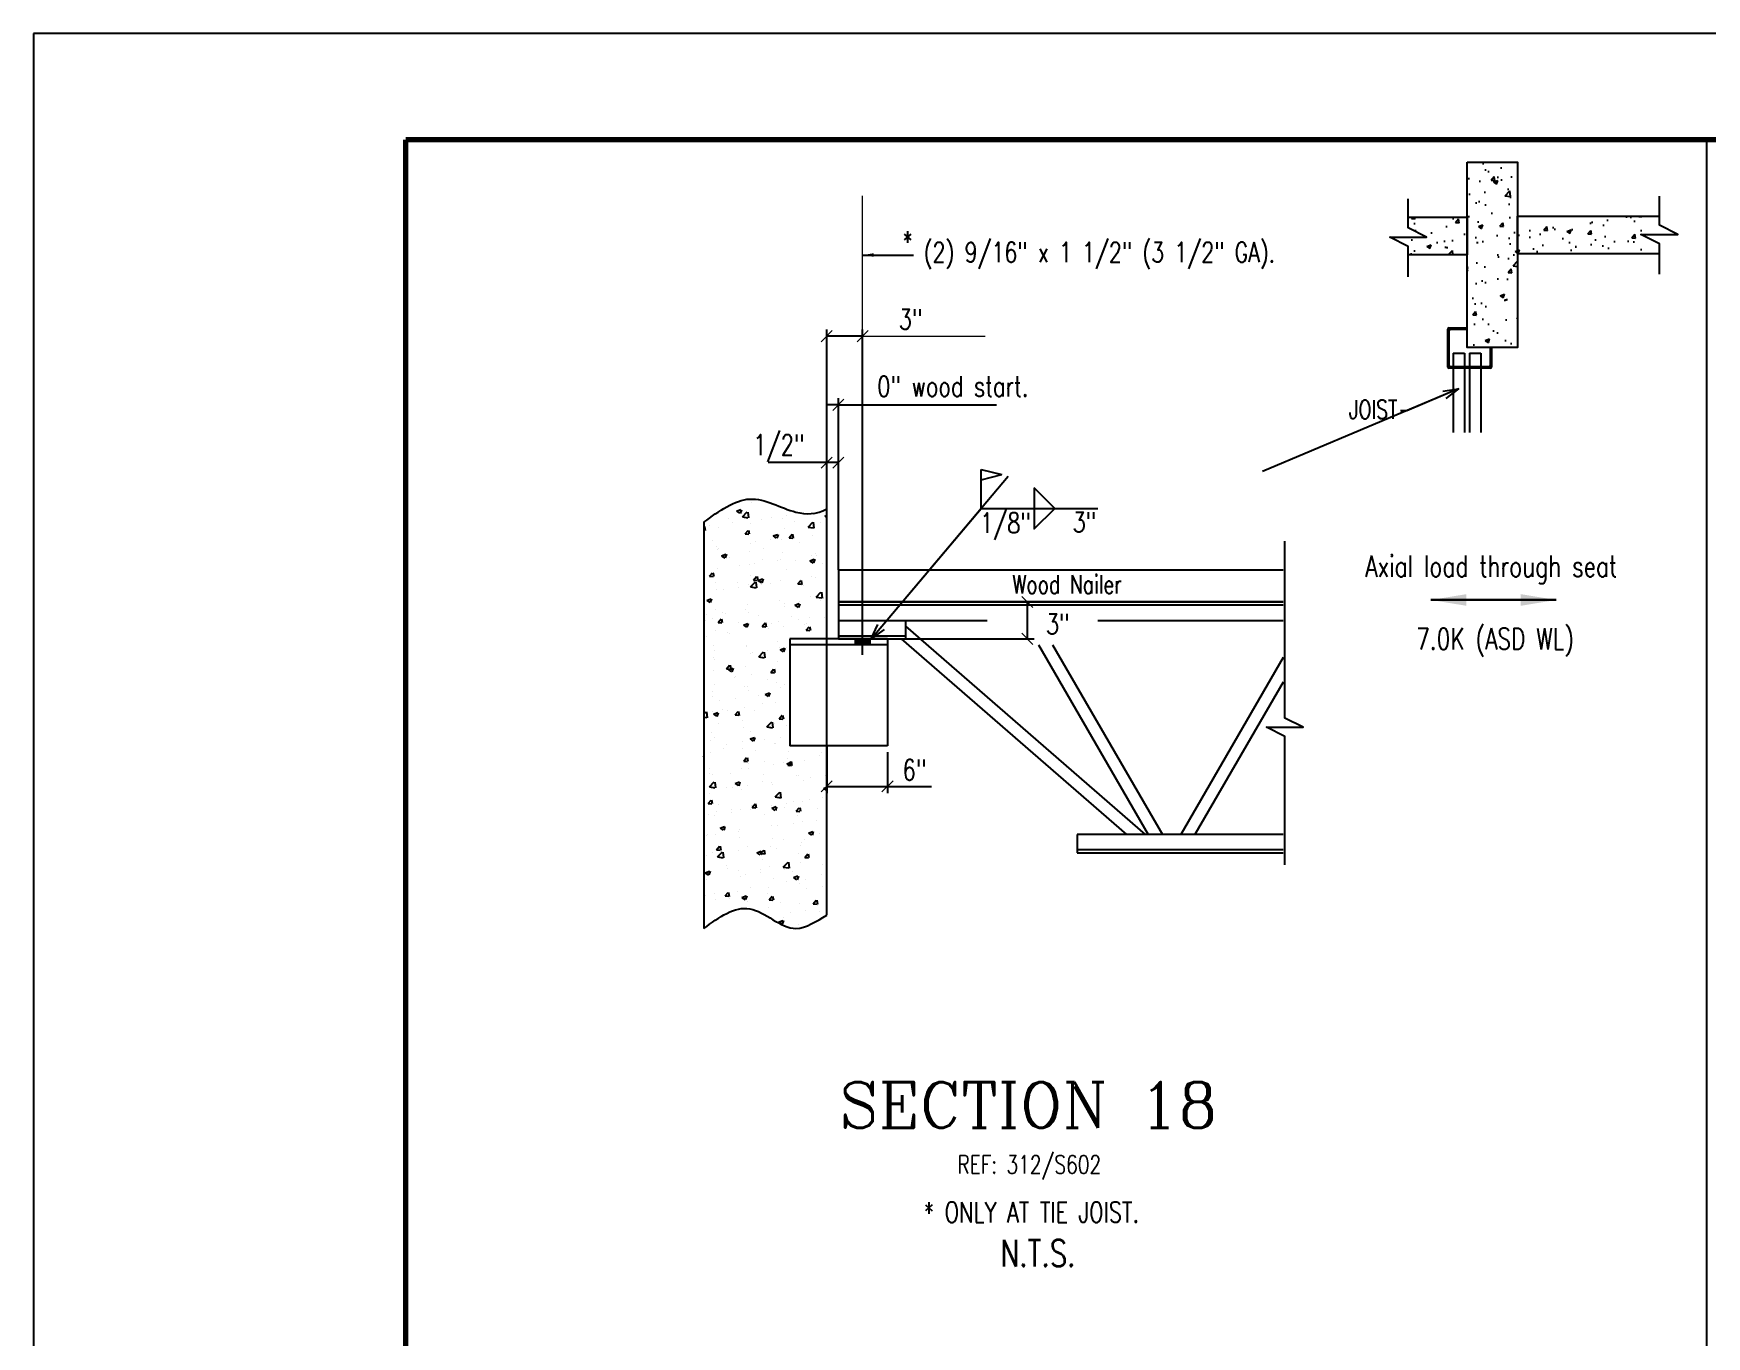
# Paper-space layout 'J1.1' of a CAD drawing. Extents: x -1.7 to 34.3, y -23.5 to 0.5.
# Drawn here: x -1.75 to 6.11, y -5.62 to 0.5 of the extents above; entities that cross this region are included whole.
import ezdxf
from ezdxf.enums import TextEntityAlignment as Align

# ---------------------------------------------------------------- set-up
doc = ezdxf.new("R2010")
doc.units = 0
doc.header["$LTSCALE"] = 0.5
doc.header["$MEASUREMENT"] = 0
doc.layers.get('0').update_dxf_attribs({"linetype": 'CONTINUOUS'})
doc.layers.get('DEFPOINTS').update_dxf_attribs({"linetype": 'CONTINUOUS'})
for name, color, linetype in [('A-DETALLESECCION', 7, 'CONTINUOUS'), ('DIMS', 7, 'CONTINUOUS'), ('SECT-STANDARD', 4, 'CONTINUOUS')]:
    doc.layers.add(name, color=color, linetype=linetype)
for name, color, linetype, lineweight in [('RTU', 4, 'CONTINUOUS', 20), ('SECT-TEXT-NORMAL', 2, 'CONTINUOUS', 30), ('TITLE-BORDER', 4, 'CONTINUOUS', 70), ('TITLE-ERECTION-NOTES-JOISTS', 40, 'CONTINUOUS', 18), ('TITLE-INFO-ATTRIB', 1, 'CONTINUOUS', 40), ('Verify', 141, 'CONTINUOUS', 35)]:
    doc.layers.add(name, color=color, linetype=linetype, lineweight=lineweight)
doc.layers.add('TITLE-ACTUAL-PAPER-SIZE', color=250, linetype='CONTINUOUS', plot=False)
doc.styles.add('NORMAL', font='simplex.shx', dxfattribs={"width": 0.75})
doc.styles.add('NOTES', font='romans.shx', dxfattribs={"width": 0.95})
doc.styles.add('ROMANC', font='ROMANC.shx')
doc.styles.add('SECTION-ATTRIB-NORM', font='simplex.shx', dxfattribs={"width": 0.75})
doc.styles.add('TITLE-ATTRIB', font='SIMPLEX', dxfattribs={"width": 0.75})
doc.dimstyles.new('SECTIONS', dxfattribs={"dimtxt": 0.125, "dimasz": 0.09375, "dimexe": 0.0625, "dimexo": 0.125, "dimgap": 0.0625, "dimtad": 0, "dimdec": 4, "dimlfac": 96, "dimrnd": 0.0625, "dimzin": 3, "dimdsep": 46, "dimlunit": 4, "dimtxsty": 'SECTION-ATTRIB-NORM', "dimcen": 0.09375, "dimclrt": 2, "dimadec": 0, "dimazin": 0, "dimtfac": 0.625, "dimtdec": 4, "dimtmove": 0, "dimatfit": 2, "dimfxl": 1, "dimtolj": 1, "dimtzin": 3, "dimarcsym": 0})
pattern_1 = [(50, (-467.75855, 137.96163), (0.20706376, -0.01811573), [0.02165153, -0.23816686]), (355, (-467.75855, 137.96163), (-0.04005572, 0.21714816), [0.01732123, -0.190533485]), (100.451444, (-467.7413, 137.96012), (0.16700804, 0.19903243), [0.01840097, -0.20241068]), (46.1842, (-467.75855, 138.01936), (0.3080988, -0.04778328), [0.0324773, -0.35725028]), (96.635635, (-467.73287, 138.01538), (0.26982485, 0.28121547), [0.02760147, -0.3036162]), (351.184164, (-467.75855, 138.01936), (0.26982484, 0.28121547), [0.02598184, -0.28580023]), (21, (-467.72968, 138.00493), (0.172319365, -0.11623088), [0.02165153, -0.23816686]), (326, (-467.72968, 138.00493), (0.070242, 0.20934146), [0.01732123, -0.190533485]), (71.451445, (-467.71532, 137.99524), (0.24256136, 0.09311058), [0.01840097, -0.20241068]), (37.5, (-467.75855, 137.96163), (0.003510393, 0.096102161), [0, -0.188223988, 0, -0.193420356, 0, -0.191255203]), (7.5, (-467.75855, 137.96163), (0.075944781, 0.113861573), [0, -0.110278472, 0, -0.183893682, 0, -0.072893492]), (327.5, (-467.822926, 137.96163), (0.15410765, -0.0065113), [0, -0.072171775, 0, -0.225175937, 0, -0.298791147]), (317.5, (-467.8518, 137.96163), (0.168358323, 0.028899017), [0, -0.093823307, 0, -0.149539917, 0, -0.212185017])]

# ---------------------------------------------------------------- blocks, each defined once
blk = doc.blocks.new('nmbs-d-title')
at = {"layer": 'TITLE-ACTUAL-PAPER-SIZE'}
for p, q in [((34.25, 0.5), (-1.75, 0.5)), ((-1.75, 0.5), (-1.75, -23.5))]:
    blk.add_line(p, q, dxfattribs=at)
at = {"layer": 'TITLE-BORDER'}
for p in [(0, -23), (33.75, 0)]:
    blk.add_line(p, (0, 0), dxfattribs=at)
at = {"layer": 'TITLE-ERECTION-NOTES-JOISTS', "style": 'NOTES', "width": 0.95}
blk.add_attdef('PAINT', text='', height=0.0781, dxfattribs=at).set_placement((26.3458, -18.5115), align=Align.BOTTOM_CENTER)
at = {"layer": 'TITLE-INFO-ATTRIB', "style": 'TITLE-ATTRIB', "width": 0.875, "flags": 8}
for tag, height, p in [('CHKR', 0.1875, (33.5312, -14.7811)), ('DTLR', 0.1875, (33.5312, -16.2811)), ('PONO', 0.1875, (33.5312, -19.7005)), ('JOBLOCATION', 0.1875, (32.3646, -20.7005)), ('CUSTOMER', 0.1875, (32.9479, -20.7005)), ('JOB', 0.25, (31.75, -20.7005))]:
    blk.add_attdef(tag, text='', height=height, rotation=90, dxfattribs=at).set_placement(p, align=Align.MIDDLE_LEFT)
for tag, height, p in [('FILENO', 0.1875, (32.8125, -22.1277)), ('DRAWING', 0.3125, (32.5, -22.9402))]:
    blk.add_attdef(tag, text='', height=height, dxfattribs=at).set_placement(p, align=Align.BOTTOM_CENTER)
blk = doc.blocks.new('_OBLIQUE')
at = {"color": 0, "linetype": 'ByBlock'}
blk.add_line((-0.5, -0.5), (0.5, 0.5), dxfattribs=at)
blk = doc.blocks.new('*D2342')
at = {"layer": 'DEFPOINTS', "color": 0, "transparency": 16777216}
for p in [(2.1263, -2.1704), (2.9201, -2.1704), (2.3109, -2.3436)]:
    blk.add_point(p, dxfattribs=at)
at = {"layer": 'RTU', "color": 0, "lineweight": -2, "transparency": 16777216}
for p, q in [((2.1276, -2.1704), (2.9514, -2.1704)), ((2.9201, -2.3436), (2.9201, -2.1704)), ((2.3122, -2.3436), (2.9514, -2.3436))]:
    blk.add_line(p, q, dxfattribs=at)
at = {"layer": 'RTU', "color": 0, "lineweight": -2, "transparency": 16777216, "xscale": 0.05208333227117334, "yscale": 0.05208333227117334, "zscale": 0.05208333227117334}
for p, rotation in [((2.9201, -2.1704), 90), ((2.9201, -2.3436), 270)]:
    blk.add_blockref('_OBLIQUE', p, dxfattribs=dict(at, rotation=rotation))
blk = doc.blocks.new('*D2343')
at = {"layer": 'DEFPOINTS', "color": 0, "transparency": 16777216}
for p in [(1.9769, -1.5157), (1.9769, -1.7332), (2.032, -2.0213)]:
    blk.add_point(p, dxfattribs=at)
at = {"layer": 'RTU', "color": 0, "lineweight": -2, "transparency": 16777216}
for p, q in [((1.9769, -1.7319), (1.9769, -1.4844)), ((2.032, -2.0199), (2.032, -1.4844)), ((1.9769, -1.5157), (1.7026, -1.5157)), ((2.032, -1.5157), (1.9769, -1.5157))]:
    blk.add_line(p, q, dxfattribs=at)
at = {"layer": 'RTU', "color": 0, "lineweight": -2, "transparency": 16777216, "xscale": 0.05208333227117334, "yscale": 0.05208333227117334, "zscale": 0.05208333227117334, "rotation": 180}
blk.add_blockref('_OBLIQUE', (1.9769, -1.5157), dxfattribs=at)
at = {"layer": 'RTU', "color": 0, "lineweight": -2, "transparency": 16777216, "xscale": 0.05208333227117334, "yscale": 0.05208333227117334, "zscale": 0.05208333227117334}
blk.add_blockref('_OBLIQUE', (2.032, -1.5157), dxfattribs=at)
blk = doc.blocks.new('*D2340')
at = {"layer": 'DEFPOINTS', "color": 0, "transparency": 16777216}
for p in [(1.9769, -2.846), (2.2626, -2.8752), (1.9769, -3.0369)]:
    blk.add_point(p, dxfattribs=at)
at = {"layer": 'RTU', "color": 0, "lineweight": -2, "transparency": 16777216}
for p, q in [((1.9769, -2.8473), (1.9769, -3.0682)), ((2.2626, -2.8765), (2.2626, -3.0682)), ((1.9769, -3.0369), (2.2626, -3.0369)), ((2.2626, -3.0369), (2.4701, -3.0369))]:
    blk.add_line(p, q, dxfattribs=at)
at = {"layer": 'RTU', "color": 0, "lineweight": -2, "transparency": 16777216, "xscale": 0.05208333227117334, "yscale": 0.05208333227117334, "zscale": 0.05208333227117334, "rotation": 180}
blk.add_blockref('_OBLIQUE', (1.9769, -3.0369), dxfattribs=at)
at = {"layer": 'RTU', "color": 0, "lineweight": -2, "transparency": 16777216, "xscale": 0.05208333227117334, "yscale": 0.05208333227117334, "zscale": 0.05208333227117334}
blk.add_blockref('_OBLIQUE', (2.2626, -3.0369), dxfattribs=at)
blk = doc.blocks.new('*D2341')
at = {"layer": 'DEFPOINTS', "color": 0, "transparency": 16777216}
for p in [(2.032, -1.2443), (2.032, -1.4844), (2.032, -2.0213)]:
    blk.add_point(p, dxfattribs=at)
at = {"layer": 'RTU', "color": 0, "lineweight": -2, "transparency": 16777216}
for p, q in [((2.032, -1.2443), (1.98, -1.2443)), ((2.032, -1.4831), (2.032, -1.213)), ((2.032, -2.0199), (2.032, -1.213)), ((2.032, -1.2443), (2.7753, -1.2443))]:
    blk.add_line(p, q, dxfattribs=at)
at = {"layer": 'RTU', "color": 0, "lineweight": -2, "transparency": 16777216, "xscale": 0.05208333227117334, "yscale": 0.05208333227117334, "zscale": 0.05208333227117334}
blk.add_blockref('_OBLIQUE', (2.032, -1.2443), dxfattribs=at)
at = {"layer": 'RTU', "color": 0, "lineweight": -2, "transparency": 16777216, "xscale": 0.05208333227117334, "yscale": 0.05208333227117334, "zscale": 0.05208333227117334, "rotation": 180}
blk.add_blockref('_OBLIQUE', (2.032, -1.2443), dxfattribs=at)
blk = doc.blocks.new('*D2327')
at = {"layer": 'DEFPOINTS', "color": 0, "transparency": 16777216}
for p in [(1.9769, -0.9217), (1.9769, -1.7332), (2.1459, -2.4196)]:
    blk.add_point(p, dxfattribs=at)
at = {"layer": 'RTU', "color": 0, "lineweight": -2, "transparency": 16777216}
for p, q in [((1.9769, -1.7319), (1.9769, -0.8905)), ((2.1459, -0.9217), (1.9769, -0.9217)), ((2.1459, -2.4183), (2.1459, -0.8905))]:
    blk.add_line(p, q, dxfattribs=at)
at = {"layer": 'RTU', "color": 0, "lineweight": -2, "transparency": 16777216, "xscale": 0.05208333227117334, "yscale": 0.05208333227117334, "zscale": 0.05208333227117334, "rotation": 180}
blk.add_blockref('_OBLIQUE', (1.9769, -0.9217), dxfattribs=at)
at = {"layer": 'RTU', "color": 0, "lineweight": -2, "transparency": 16777216, "xscale": 0.05208333227117334, "yscale": 0.05208333227117334, "zscale": 0.05208333227117334}
blk.add_blockref('_OBLIQUE', (2.1459, -0.9217), dxfattribs=at)

psp = doc.layouts.new('J1.1')

# ---------------------------------------------------------------- hatches: boundary and pattern name
at = {"layer": 'A-DETALLESECCION'}
h = psp.add_hatch(color=256, dxfattribs=at)
h.dxf.hatch_style = 1
h.paths.add_polyline_path([(2.17910298, -2.37086595), (2.17910298, -2.34358807), (2.11261698, -2.34358807), (2.11261698, -2.37086595)])
at = {"layer": 'SECT-STANDARD'}
h = psp.add_hatch(dxfattribs=at)
h.set_pattern_fill('AR-CONC', color=254, scale=0.028869, style=0)
h.set_pattern_definition(pattern_1)
h.paths.add_polyline_path([(5.22310524, -0.10435928), (4.9862974, -0.10435928), (4.9862974, -0.97561144), (5.22310524, -0.97561144)])
h.paths.add_polyline_path([(5.80226255, -0.44423865), (5.88921026, -0.44423865), (5.88921026, -0.35746995), (5.22310524, -0.35746995), (5.22310524, -0.53553958), (5.88921026, -0.53553958), (5.88921026, -0.48771251)])
h = psp.add_hatch(dxfattribs=at)
h.set_pattern_fill('AR-CONC', color=254, scale=0.028869, style=0)
h.set_pattern_definition(pattern_1)
h.paths.add_polyline_path([(4.9862974, -0.54021419), (4.9862974, -0.36214457), (4.7090521, -0.36214457), (4.7090521, -0.41331808), (4.79565823, -0.45662115), (4.62244597, -0.45662115), (4.7090521, -0.49992421), (4.7090521, -0.54021419)])

# ---------------------------------------------------------------- linework, layer by layer
for p, q in [((4.70942949, -0.36214457), (4.9862974, -0.36214457)), ((4.9862974, -0.36214457), (4.9862974, -0.54021419)), ((5.22310524, -0.35746995), (5.88921026, -0.35746995)), ((5.22310524, -0.53553958), (5.22310524, -0.35746995)), ((4.9862974, -0.54021419), (4.70942949, -0.54021419)), ((5.88921026, -0.53553958), (5.22310524, -0.53553958)), ((4.89584191, -1.0676146), (4.89584191, -0.88841869)), ((4.90105024, -0.88321036), (4.9862974, -0.88321036)), ((4.90209191, -1.0613646), (4.90209191, -0.89466869)), ((4.90730024, -0.88946036), (4.9862974, -0.88946036)), ((4.89584191, -0.97561144), (4.89584191, -1.0676146)), ((4.92098346, -1.00149816), (4.92098346, -1.37407514)), ((4.92098346, -1.00149816), (4.97424301, -1.00149816)), ((4.97424301, -1.00149816), (4.97424301, -1.37407514)), ((5.22310524, -0.97561144), (4.9862974, -0.97561144)), ((4.99731318, -1.00149816), (4.99731318, -1.37407514)), ((4.99731318, -1.00149816), (5.05057274, -1.00149816)), ((5.05057274, -1.00149816), (5.05057274, -1.37407514)), ((5.09403558, -0.97561144), (5.09403558, -1.0613646)), ((5.10028558, -0.97561144), (5.10028558, -1.0676146)), ((5.09507725, -1.07282294), (4.90105024, -1.07282294)), ((5.08882725, -1.06657294), (4.90730024, -1.06657294)), ((2.03204657, -2.02125077), (2.03204657, -2.17037646)), ((4.12209358, -2.02125077), (2.03204657, -2.02125077)), ((2.03204657, -2.17037646), (4.12209358, -2.17037648)), ((2.26262245, -2.34358807), (1.80327215, -2.34358807)), ((1.80327215, -2.34358807), (1.80327215, -2.84602424)), ((2.26262245, -2.34358807), (2.26262245, -2.84602424)), ((2.26262245, -2.37194532), (1.80327215, -2.37194532)), ((2.26262245, -2.84602424), (1.80327215, -2.84602424))]:
    psp.add_line(p, q)
psp.add_lwpolyline([(4.9862974, -0.10435928), (5.22310524, -0.10435928), (5.22310524, -0.97561144), (4.9862974, -0.97561144)], close=True)
for centre, start, end in [((4.90105024, -0.88841869), 90, 180), ((4.90730024, -0.89466869), 90, 180), ((4.90105024, -1.0676146), 180, 270), ((4.90730024, -1.0613646), 180, 270), ((5.08882725, -1.0613646), 270, 0), ((5.09507725, -1.0676146), 270, 0)]:
    psp.add_arc(centre, 0.00520833, start, end)
at = {"layer": 'A-DETALLESECCION'}
for p, q in [((2.70226992, -1.73084579), (2.70226992, -1.54831691)), ((2.70226992, -1.54831691), (2.80011639, -1.57218042)), ((2.70226992, -1.59604393), (2.80011639, -1.57218042)), ((2.70226992, -1.59604393), (2.80011639, -1.57218042)), ((4.12209358, -2.17037646), (2.33314338, -2.17037646))]:
    psp.add_line(p, q, dxfattribs=at)
for points in [[(4.7090521, -0.64306128), (4.7090521, -0.49992421), (4.62244597, -0.45662115), (4.79565823, -0.45662115), (4.7090521, -0.41331808), (4.7090521, -0.27597376)], [(5.88886867, -0.63067879), (5.88886867, -0.48754172), (5.80226255, -0.44423865), (5.9754748, -0.44423865), (5.88886867, -0.40093559), (5.88886867, -0.26359126)], [(4.12944785, -3.40594179), (4.12944785, -2.80259315), (4.04284172, -2.75929009), (4.21605398, -2.75929009), (4.12944785, -2.71598702), (4.12944785, -1.88481002)]]:
    psp.add_lwpolyline(points, dxfattribs=at)
for points in [[(2.95237956, -1.63481727), (2.95237956, -1.8268743), (3.04840807, -1.73084579)], [(2.11261698, -2.34358807), (2.17910298, -2.34358807), (2.17910298, -2.37086595), (2.11261698, -2.37086595)]]:
    psp.add_lwpolyline(points, close=True, dxfattribs=at)
at = {"layer": 'DIMS', "color": 7, "linetype": 'Continuous'}
psp.add_lwpolyline([(0.00029319, 0.00009905), (6.11058373, 0.00009905), (6.11058373, -5.751029), (0.00029319, -5.751029)], close=True, dxfattribs=at)
at = {"layer": 'RTU'}
for p, q in [((2.14585998, -0.89049502), (2.14585998, -0.26271006)), ((2.14585998, -0.92174502), (2.72156395, -0.92174502))]:
    psp.add_line(p, q, dxfattribs=at)
at = {"layer": 'SECT-STANDARD', "color": 254, "linetype": 'Continuous'}
for p, q in [((1.62407903, -1.70389271), (1.62407903, -1.70389271)), ((1.51798884, -1.77758593), (1.51798884, -1.77758593)), ((1.53583234, -1.79625462), (1.53583234, -1.79625462)), ((1.55365797, -1.74428071), (1.57387141, -1.7365215)), ((1.55365885, -1.74428214), (1.5680188, -1.75396805)), ((1.57168473, -1.7543015), (1.57753824, -1.73685639)), ((1.58134585, -1.77058017), (1.60702074, -1.77456211)), ((1.58134622, -1.77058009), (1.60383162, -1.74714547)), ((1.61074526, -1.77544188), (1.60755579, -1.74802532)), ((1.62056864, -1.79999487), (1.62056864, -1.79999487)), ((1.67209649, -1.78409723), (1.67209649, -1.78409723)), ((1.71815278, -1.77225167), (1.71815278, -1.77225167)), ((1.7687912, -1.77966824), (1.7687912, -1.77966824)), ((1.79042266, -1.76273716), (1.79042266, -1.76273716)), ((1.82620414, -1.79060853), (1.82620414, -1.79060853)), ((1.88944494, -1.8183633), (1.91193034, -1.79492867)), ((1.91460894, -1.7611869), (1.91460894, -1.7611869)), ((1.91884394, -1.82322528), (1.91565447, -1.79580872)), ((1.94662204, -1.79712099), (1.94662204, -1.79712099)), ((1.96853869, -1.76740101), (1.97693838, -1.76417667)), ((1.96853958, -1.76740244), (1.97693838, -1.7730675)), ((1.39956418, -1.81718608), (1.40059262, -1.81596044)), ((1.39956418, -1.83367416), (1.40393236, -1.83405632)), ((1.40758229, -1.83439852), (1.40424432, -1.81630284)), ((1.42649731, -1.81064884), (1.42649731, -1.81064884)), ((1.44154708, -1.88381804), (1.44154708, -1.88381804)), ((1.47062835, -1.82163956), (1.47062835, -1.82163956)), ((1.59373904, -1.85066221), (1.60765638, -1.83407617)), ((1.59374081, -1.85066241), (1.61099612, -1.85217205)), ((1.6099054, -1.85491903), (1.6099054, -1.85491903)), ((1.61464603, -1.85251441), (1.61130807, -1.83441873)), ((1.642208, -1.88611325), (1.642208, -1.88611325)), ((1.71447788, -1.87659874), (1.71447788, -1.87659874)), ((1.72597733, -1.86051159), (1.74619078, -1.85275238)), ((1.72597822, -1.86051302), (1.74033816, -1.87019893)), ((1.744004, -1.87053252), (1.74985752, -1.8530874)), ((1.76528081, -1.8757704), (1.76528081, -1.8757704)), ((1.77826372, -1.82602001), (1.77826372, -1.82602001)), ((1.8008028, -1.86877794), (1.81472014, -1.8521919)), ((1.80080457, -1.86877814), (1.81805988, -1.87028779)), ((1.82170978, -1.87063031), (1.81837182, -1.85253463)), ((1.8238129, -1.86220451), (1.8238129, -1.86220451)), ((1.88944457, -1.81836338), (1.91511946, -1.82234531)), ((1.91109854, -1.85728906), (1.91109854, -1.85728906)), ((1.45988755, -1.91011619), (1.45988755, -1.91011619)), ((1.46177144, -1.9251037), (1.46177144, -1.9251037)), ((1.46711796, -1.91774172), (1.46711796, -1.91774172)), ((1.48341597, -1.95362217), (1.50362942, -1.94586296)), ((1.48341686, -1.95362361), (1.4977768, -1.96330951)), ((1.50144257, -1.96364291), (1.50729608, -1.94619779)), ((1.51072087, -1.94720415), (1.51072087, -1.94720415)), ((1.5226405, -1.96388156), (1.5226405, -1.96388156)), ((1.61587909, -1.931615), (1.61587909, -1.931615)), ((1.61705825, -1.89609703), (1.61705825, -1.89609703)), ((1.6790792, -1.91830514), (1.6790792, -1.91830514)), ((1.76998674, -1.9381263), (1.76998674, -1.9381263)), ((1.84743752, -1.88940612), (1.84743752, -1.88940612)), ((1.90758815, -1.95339122), (1.90758815, -1.95339122)), ((1.92409439, -1.9446376), (1.92409439, -1.9446376)), ((1.93018857, -1.95206314), (1.93018857, -1.95206314)), ((1.426731, -2.04969464), (1.44064834, -2.0331086)), ((1.44763784, -2.05154672), (1.44429988, -2.03345103)), ((1.46360756, -2.01384388), (1.46360756, -2.01384388)), ((1.56626322, -1.99997482), (1.56626322, -1.99997482)), ((1.61354785, -1.99219919), (1.61354785, -1.99219919)), ((1.6385331, -1.99046031), (1.6385331, -1.99046031)), ((1.67674815, -1.97039286), (1.67674815, -1.97039286)), ((1.74786812, -1.97606608), (1.74786812, -1.97606608)), ((1.76177041, -1.97187256), (1.76177041, -1.97187256)), ((1.78933159, -2.01933284), (1.78933159, -2.01933284)), ((1.8308558, -1.97690416), (1.8308558, -1.97690416)), ((1.8982967, -1.97674247), (1.91851014, -1.96898325)), ((1.89829758, -1.9767439), (1.91265753, -1.98642981)), ((1.91632328, -1.98676353), (1.92217679, -1.96931841)), ((1.95768991, -1.99043382), (1.95768991, -1.99043382)), ((1.40433665, -2.0718459), (1.40433665, -2.0718459)), ((1.42673277, -2.04969484), (1.44398808, -2.05120449)), ((1.45261494, -2.07713087), (1.45261494, -2.07713087)), ((1.46009717, -2.10994604), (1.46009717, -2.10994604)), ((1.49031844, -2.11383639), (1.49031844, -2.11383639)), ((1.55844431, -2.0783572), (1.55844431, -2.0783572)), ((1.56258832, -2.10432188), (1.56258832, -2.10432188)), ((1.61003746, -2.08830135), (1.61003746, -2.08830135)), ((1.61961973, -2.09957885), (1.64529462, -2.10356078)), ((1.61962009, -2.09957877), (1.6421055, -2.07614415)), ((1.62097326, -2.04823186), (1.62097326, -2.04823186)), ((1.63379476, -2.06781037), (1.6477121, -2.05122434)), ((1.63379653, -2.06781057), (1.65105184, -2.06932022)), ((1.64901888, -2.10444054), (1.64582941, -2.07702398)), ((1.65470158, -2.06966261), (1.65136362, -2.05156693)), ((1.65573534, -2.06985305), (1.67594878, -2.06209384)), ((1.65573622, -2.06985448), (1.67009617, -2.07954039)), ((1.67192334, -2.08992765), (1.67192334, -2.08992765)), ((1.67376184, -2.07987392), (1.67961536, -2.06242881)), ((1.71255196, -2.0848685), (1.71255196, -2.0848685)), ((1.75826002, -2.06797472), (1.75826002, -2.06797472)), ((1.84085852, -2.0859261), (1.85477586, -2.06934007)), ((1.84086029, -2.08592631), (1.8581156, -2.08743595)), ((1.85424378, -2.06592471), (1.85424378, -2.06592471)), ((1.86176533, -2.0877785), (1.85842737, -2.06968282)), ((1.86665961, -2.0913798), (1.86665961, -2.0913798)), ((1.90407776, -2.04949338), (1.90407776, -2.04949338)), ((1.92651366, -2.0564102), (1.92651366, -2.0564102)), ((1.41317397, -2.16296364), (1.43338742, -2.15520442)), ((1.41317486, -2.16296507), (1.42753481, -2.17265097)), ((1.43120041, -2.17298432), (1.43705392, -2.1555392)), ((1.60652707, -2.18440351), (1.60652707, -2.18440351)), ((1.75474963, -2.16407688), (1.75474963, -2.16407688)), ((1.77741247, -2.19158198), (1.77741247, -2.19158198)), ((1.778299, -2.17978628), (1.778299, -2.17978628)), ((1.8280547, -2.18608393), (1.84826815, -2.17832472)), ((1.82805558, -2.18608536), (1.84241553, -2.19577127)), ((1.84608112, -2.19610494), (1.85193463, -2.17865982)), ((1.85056888, -2.17027177), (1.85056888, -2.17027177)), ((1.90056736, -2.14559554), (1.90056736, -2.14559554)), ((1.92771845, -2.14736205), (1.95339334, -2.15134399)), ((1.92771881, -2.14736197), (1.95020422, -2.12392735)), ((1.94577079, -2.16268296), (1.94577079, -2.16268296)), ((1.95711756, -2.15222393), (1.95392809, -2.12480737)), ((1.95990391, -2.15587754), (1.95990391, -2.15587754)), ((1.40898831, -2.25814153), (1.40898831, -2.25814153)), ((1.41437366, -2.22769796), (1.41437366, -2.22769796)), ((1.44069582, -2.24938001), (1.44069582, -2.24938001)), ((1.45658677, -2.2060482), (1.45658677, -2.2060482)), ((1.46678672, -2.2668428), (1.48070406, -2.25025677)), ((1.46678849, -2.26684301), (1.4840438, -2.26835265)), ((1.48769339, -2.26869491), (1.48435543, -2.25059923)), ((1.48664353, -2.21818345), (1.48664353, -2.21818345)), ((1.5022269, -2.22587497), (1.5022269, -2.22587497)), ((1.56309596, -2.26465283), (1.56309596, -2.26465283)), ((1.58549334, -2.27919452), (1.60570679, -2.2714353)), ((1.58549422, -2.27919595), (1.59985417, -2.28888185)), ((1.59597856, -2.20378923), (1.59597856, -2.20378923)), ((1.60351968, -2.28921533), (1.6093732, -2.27177021)), ((1.60905415, -2.22048099), (1.60905415, -2.22048099)), ((1.65633455, -2.23238627), (1.65633455, -2.23238627)), ((1.67385048, -2.28495854), (1.68776782, -2.2683725)), ((1.69475713, -2.28681081), (1.69141917, -2.26871512)), ((1.71720361, -2.27116414), (1.71720361, -2.27116414)), ((1.75123923, -2.26017904), (1.75123923, -2.26017904)), ((1.8104422, -2.23889757), (1.8104422, -2.23889757)), ((1.84658627, -2.25496808), (1.84658627, -2.25496808)), ((1.87131126, -2.27767544), (1.87131126, -2.27767544)), ((1.88395912, -2.26973912), (1.88395912, -2.26973912)), ((1.89705697, -2.2416977), (1.89705697, -2.2416977)), ((1.96454985, -2.24540887), (1.96454985, -2.24540887)), ((1.41069875, -2.33204503), (1.41069875, -2.33204503)), ((1.45307638, -2.30215036), (1.45307638, -2.30215036)), ((1.50986962, -2.31276612), (1.50986962, -2.31276612)), ((1.52003378, -2.3176508), (1.52003378, -2.3176508)), ((1.60301667, -2.28050567), (1.60301667, -2.28050567)), ((1.67385225, -2.28495874), (1.69110756, -2.28646838)), ((1.67822794, -2.2838671), (1.67822794, -2.2838671)), ((1.70235422, -2.29364786), (1.70235422, -2.29364786)), ((1.74772884, -2.3562812), (1.74772884, -2.3562812)), ((1.7746241, -2.28413335), (1.7746241, -2.28413335)), ((1.88091424, -2.30307427), (1.89483158, -2.28648823)), ((1.88091601, -2.30307447), (1.89817132, -2.30458411)), ((1.90182088, -2.3049267), (1.89848292, -2.28683102)), ((1.44408899, -2.43151237), (1.44408899, -2.43151237)), ((1.44479212, -2.37261718), (1.44479212, -2.37261718)), ((1.44956599, -2.39825252), (1.44956599, -2.39825252)), ((1.59889977, -2.37912848), (1.59889977, -2.37912848)), ((1.59950628, -2.37660783), (1.59950628, -2.37660783)), ((1.62012201, -2.41379382), (1.62012201, -2.41379382)), ((1.62640944, -2.40750943), (1.62640944, -2.40750943)), ((1.6578936, -2.42857753), (1.6835685, -2.43255946)), ((1.65789397, -2.42857745), (1.68037937, -2.40514282)), ((1.68729249, -2.43343919), (1.68410302, -2.40602264)), ((1.69867932, -2.39799492), (1.69867932, -2.39799492)), ((1.75300742, -2.38563978), (1.75300742, -2.38563978)), ((1.7578127, -2.39542539), (1.77802615, -2.38766618)), ((1.75781359, -2.39542683), (1.77217353, -2.40511273)), ((1.77583896, -2.40544635), (1.78169247, -2.38800123)), ((1.78848034, -2.3848948), (1.78848034, -2.3848948)), ((1.44605559, -2.49435468), (1.44605559, -2.49435468)), ((1.45176369, -2.44269284), (1.45176369, -2.44269284)), ((1.50684244, -2.48399097), (1.52075978, -2.46740493)), ((1.50684421, -2.48399117), (1.52409952, -2.48550082)), ((1.51525134, -2.48853598), (1.53546479, -2.48077676)), ((1.51525223, -2.48853741), (1.52961217, -2.49822332)), ((1.52774894, -2.48584311), (1.52441098, -2.46774742)), ((1.53327752, -2.49855674), (1.53913104, -2.48111162)), ((1.59599589, -2.47270999), (1.59599589, -2.47270999)), ((1.62273454, -2.51185649), (1.62273454, -2.51185649)), ((1.7139062, -2.5021067), (1.72782354, -2.48552066)), ((1.71390797, -2.5021069), (1.73116328, -2.50361655)), ((1.73481268, -2.503959), (1.73147472, -2.48586332)), ((1.73206956, -2.49746226), (1.73206956, -2.49746226)), ((1.74421845, -2.45238336), (1.74421845, -2.45238336)), ((1.4425452, -2.59045685), (1.4425452, -2.59045685)), ((1.44944377, -2.55891281), (1.44944377, -2.55891281)), ((1.54268237, -2.52664624), (1.54268237, -2.52664624)), ((1.55046466, -2.521371), (1.55046466, -2.521371)), ((1.59248549, -2.56881215), (1.59248549, -2.56881215)), ((1.60355142, -2.56542411), (1.60355142, -2.56542411)), ((1.60820289, -2.58604296), (1.60820289, -2.58604296)), ((1.69679002, -2.53315754), (1.69679002, -2.53315754)), ((1.74070805, -2.54848552), (1.74070805, -2.54848552)), ((1.75765907, -2.57193541), (1.75765907, -2.57193541)), ((1.77656122, -2.55714394), (1.77656122, -2.55714394)), ((1.43984457, -2.61494197), (1.43984457, -2.61494197)), ((1.47451988, -2.63523257), (1.47451988, -2.63523257)), ((1.54678976, -2.62571806), (1.54678976, -2.62571806)), ((1.5889751, -2.66491431), (1.5889751, -2.66491431)), ((1.65612478, -2.61132383), (1.65612478, -2.61132383)), ((1.67737669, -2.64942906), (1.67737669, -2.64942906)), ((1.68757071, -2.60476686), (1.70778415, -2.59700764)), ((1.68757159, -2.60476829), (1.70193154, -2.6144542)), ((1.7055968, -2.61478775), (1.71145031, -2.59734264)), ((1.73719766, -2.64458769), (1.73719766, -2.64458769)), ((1.39956418, -2.6978126), (1.41055453, -2.6863583)), ((1.39956418, -2.71157583), (1.41374365, -2.71377493)), ((1.41746743, -2.71465446), (1.41427796, -2.6872379)), ((1.43903481, -2.68655901), (1.43903481, -2.68655901)), ((1.44500934, -2.69787744), (1.46522279, -2.69011822)), ((1.44501023, -2.69787887), (1.45937018, -2.70756478)), ((1.46303536, -2.70789815), (1.46888888, -2.69045303)), ((1.47084497, -2.73957964), (1.47084497, -2.73957964)), ((1.48524758, -2.67338845), (1.48524758, -2.67338845)), ((1.50901837, -2.67832808), (1.50901837, -2.67832808)), ((1.54689816, -2.70113913), (1.5608155, -2.6845531)), ((1.54689993, -2.70113934), (1.56415524, -2.70264898)), ((1.56780449, -2.7029913), (1.56446653, -2.68489562)), ((1.58018, -2.72518541), (1.58018, -2.72518541)), ((1.63935523, -2.67989975), (1.63935523, -2.67989975)), ((1.69616785, -2.75757612), (1.71865325, -2.7341415)), ((1.72556611, -2.76243785), (1.72237664, -2.73502129)), ((1.73368727, -2.74068985), (1.73368727, -2.74068985)), ((1.75396192, -2.71925487), (1.76787926, -2.70266883)), ((1.75396369, -2.71925507), (1.771219, -2.72076471)), ((1.76250044, -2.70118247), (1.76250044, -2.70118247)), ((1.77486823, -2.7211072), (1.77153027, -2.70301151)), ((1.78762908, -2.75045677), (1.78762908, -2.75045677)), ((1.42903018, -2.82090622), (1.42903018, -2.82090622)), ((1.43552441, -2.78266117), (1.43552441, -2.78266117)), ((1.45091244, -2.8082548), (1.45091244, -2.8082548)), ((1.58313783, -2.82741752), (1.58313783, -2.82741752)), ((1.58546471, -2.76101648), (1.58546471, -2.76101648)), ((1.61732871, -2.81410832), (1.63754216, -2.8063491)), ((1.61732959, -2.81410975), (1.63168954, -2.82379566)), ((1.61927076, -2.77935578), (1.61927076, -2.77935578)), ((1.63535463, -2.82412916), (1.64120815, -2.80668404)), ((1.68655566, -2.81504404), (1.68655566, -2.81504404)), ((1.69616748, -2.7575762), (1.72184237, -2.76155814)), ((1.75882554, -2.80552953), (1.75882554, -2.80552953)), ((1.40079629, -2.9020236), (1.39956418, -2.8953441)), ((1.43201402, -2.87876333), (1.43201402, -2.87876333)), ((1.48989924, -2.85968408), (1.48989924, -2.85968408)), ((1.50423522, -2.83904698), (1.50423522, -2.83904698)), ((1.58195431, -2.85711864), (1.58195431, -2.85711864)), ((1.58695388, -2.9182873), (1.60087122, -2.90170126)), ((1.60786004, -2.9201395), (1.60452208, -2.90204381)), ((1.64400689, -2.86619538), (1.64400689, -2.86619538)), ((1.73017687, -2.83679201), (1.73017687, -2.83679201)), ((1.73724548, -2.83392882), (1.73724548, -2.83392882)), ((1.79221578, -2.90499687), (1.79221578, -2.90499687)), ((1.79811454, -2.87270668), (1.79811454, -2.87270668)), ((1.94406829, -2.89380689), (1.94406829, -2.89380689)), ((1.95222219, -2.87921798), (1.95222219, -2.87921798)), ((1.97453623, -2.88099393), (1.97453623, -2.88099393)), ((1.42829044, -2.95290855), (1.42829044, -2.95290855)), ((1.42850363, -2.97486549), (1.42850363, -2.97486549)), ((1.43899332, -2.98050394), (1.43899332, -2.98050394)), ((1.52570304, -2.97415972), (1.52570304, -2.97415972)), ((1.57844392, -2.9532208), (1.57844392, -2.9532208)), ((1.58695565, -2.9182875), (1.60421096, -2.91979714)), ((1.60735164, -2.95160492), (1.60735164, -2.95160492)), ((1.61061088, -2.92890561), (1.61061088, -2.92890561)), ((1.67981069, -2.98067102), (1.67981069, -2.98067102)), ((1.68288076, -2.9193911), (1.68288076, -2.9193911)), ((1.72666648, -2.93289417), (1.72666648, -2.93289417)), ((1.77570997, -2.9227059), (1.77570997, -2.9227059)), ((1.78964807, -2.9303392), (1.80986152, -2.92257998)), ((1.78964896, -2.93034063), (1.80400891, -2.94002654)), ((1.79401764, -2.93640303), (1.80793498, -2.91981699)), ((1.79401941, -2.93640323), (1.81127472, -2.93791288)), ((1.80767391, -2.94036017), (1.81352742, -2.92291506)), ((1.81492378, -2.93825539), (1.81158582, -2.92015971)), ((1.84488376, -2.98609201), (1.84488376, -2.98609201)), ((1.87248422, -2.91441282), (1.87248422, -2.91441282)), ((1.97086133, -2.98534099), (1.97086133, -2.98534099)), ((1.42634263, -3.03879167), (1.45201753, -3.04277361)), ((1.426343, -3.03879159), (1.4488284, -3.01535697)), ((1.45574104, -3.04365311), (1.45255157, -3.01623656)), ((1.50816712, -3.04389005), (1.50816712, -3.04389005)), ((1.5346661, -3.04276718), (1.5346661, -3.04276718)), ((1.54708671, -3.02344978), (1.56730016, -3.01569057)), ((1.5470876, -3.02345121), (1.56144754, -3.03313712)), ((1.56511247, -3.03347057), (1.57096599, -3.01602545)), ((1.57493353, -3.04932296), (1.57493353, -3.04932296)), ((1.60693598, -3.03325267), (1.60693598, -3.03325267)), ((1.67652544, -3.01499103), (1.67652544, -3.01499103)), ((1.716271, -3.01885844), (1.716271, -3.01885844)), ((1.72315609, -3.02899633), (1.72315609, -3.02899633)), ((1.73444172, -3.0865748), (1.75692713, -3.06314018)), ((1.76383972, -3.09143651), (1.76065025, -3.06401995)), ((1.83391834, -2.98718232), (1.83391834, -2.98718232)), ((1.86897382, -3.01051498), (1.86897382, -3.01051498)), ((1.89859145, -2.9948555), (1.89859145, -2.9948555)), ((1.96196744, -3.04657008), (1.97693838, -3.04082327)), ((1.96196832, -3.04657151), (1.97632827, -3.05625742)), ((1.41994584, -3.11731973), (1.43386317, -3.10073369)), ((1.41994761, -3.11731993), (1.43720292, -3.11882958)), ((1.42499323, -3.07096765), (1.42499323, -3.07096765)), ((1.44085184, -3.1191718), (1.43751388, -3.10107611)), ((1.46948564, -3.12167749), (1.46948564, -3.12167749)), ((1.62359329, -3.12818879), (1.62359329, -3.12818879)), ((1.6270096, -3.13543546), (1.64092694, -3.11884943)), ((1.62701137, -3.13543566), (1.64426668, -3.13694531)), ((1.64032622, -3.13272002), (1.64032622, -3.13272002)), ((1.64791559, -3.13728769), (1.64457763, -3.11919201)), ((1.71940608, -3.13968066), (1.73961952, -3.13192145)), ((1.71940696, -3.13968209), (1.73376691, -3.149368)), ((1.71964569, -3.12509849), (1.71964569, -3.12509849)), ((1.73444136, -3.08657488), (1.76011625, -3.09055681)), ((1.73743175, -3.14970158), (1.74328526, -3.13225646)), ((1.77770094, -3.13470009), (1.77770094, -3.13470009)), ((1.78677783, -3.11601873), (1.78677783, -3.11601873)), ((1.82264667, -3.10871707), (1.82264667, -3.10871707)), ((1.83407336, -3.15355119), (1.8479907, -3.13696516)), ((1.85497933, -3.15540359), (1.85164137, -3.1373079)), ((1.86546343, -3.10661715), (1.86546343, -3.10661715)), ((1.89491654, -3.09920256), (1.89491654, -3.09920256)), ((1.93180859, -3.14121139), (1.93180859, -3.14121139)), ((1.95513615, -3.08711972), (1.95513615, -3.08711972)), ((1.42148284, -3.16706981), (1.42148284, -3.16706981)), ((1.45006119, -3.17381677), (1.45006119, -3.17381677)), ((1.45872132, -3.15662876), (1.45872132, -3.15662876)), ((1.5303547, -3.16045535), (1.5303547, -3.16045535)), ((1.5309912, -3.14711425), (1.5309912, -3.14711425)), ((1.57142313, -3.14542512), (1.57142313, -3.14542512)), ((1.61841951, -3.14491775), (1.61841951, -3.14491775)), ((1.68446235, -3.16696666), (1.68446235, -3.16696666)), ((1.7161353, -3.22120065), (1.7161353, -3.22120065)), ((1.74670189, -3.22257865), (1.74670189, -3.22257865)), ((1.81897176, -3.21306414), (1.81897176, -3.21306414)), ((1.83407513, -3.1535514), (1.85133044, -3.15506104)), ((1.83857, -3.17347796), (1.83857, -3.17347796)), ((1.86195304, -3.20271931), (1.86195304, -3.20271931)), ((1.92830679, -3.19866991), (1.92830679, -3.19866991)), ((1.41205086, -3.2684197), (1.41205086, -3.2684197)), ((1.41797245, -3.26317197), (1.41797245, -3.26317197)), ((1.45504642, -3.26097582), (1.45504642, -3.26097582)), ((1.47684472, -3.23279124), (1.49705816, -3.22503203)), ((1.4768456, -3.23279268), (1.49120555, -3.24247858)), ((1.49487031, -3.24281197), (1.50072383, -3.22536686)), ((1.56438144, -3.24658159), (1.56438144, -3.24658159)), ((1.56615851, -3.274931), (1.56615851, -3.274931)), ((1.56791274, -3.24152728), (1.56791274, -3.24152728)), ((1.72026616, -3.2814423), (1.72026616, -3.2814423)), ((1.77485871, -3.28826787), (1.77485871, -3.28826787)), ((1.85844264, -3.29882147), (1.85844264, -3.29882147)), ((1.87437381, -3.2879536), (1.87437381, -3.2879536)), ((1.89172544, -3.25591154), (1.91193889, -3.24815232)), ((1.89172633, -3.25591297), (1.90608627, -3.26559888)), ((1.90975102, -3.26593259), (1.91560453, -3.24848748)), ((1.94321704, -3.25936885), (1.94321704, -3.25936885)), ((1.41446205, -3.35927413), (1.41446205, -3.35927413)), ((1.43814207, -3.3460659), (1.43814207, -3.3460659)), ((1.46000156, -3.3344679), (1.47391889, -3.31788186)), ((1.46000333, -3.3344681), (1.47725864, -3.33597774)), ((1.46461651, -3.36779035), (1.4902914, -3.37177228)), ((1.46461688, -3.36779027), (1.48710228, -3.34435565)), ((1.48090739, -3.33631999), (1.47756943, -3.31822431)), ((1.48843666, -3.36044316), (1.48843666, -3.36044316)), ((1.49401465, -3.37265177), (1.49082519, -3.34523521)), ((1.56440235, -3.33762944), (1.56440235, -3.33762944)), ((1.60650039, -3.31716689), (1.60650039, -3.31716689)), ((1.64916408, -3.34902212), (1.66937753, -3.34126291)), ((1.64916496, -3.34902355), (1.66352491, -3.35870946)), ((1.66706532, -3.35258363), (1.68098266, -3.33599759)), ((1.66706709, -3.35258383), (1.6843224, -3.35409347)), ((1.66718959, -3.35904299), (1.6730431, -3.34159787)), ((1.6707571, -3.33644022), (1.6707571, -3.33644022)), ((1.68797114, -3.35443589), (1.68463318, -3.3363402)), ((1.71262491, -3.31730281), (1.71262491, -3.31730281)), ((1.74302698, -3.32692571), (1.74302698, -3.32692571)), ((1.84403251, -3.35165398), (1.84403251, -3.35165398)), ((1.85236201, -3.31253148), (1.85236201, -3.31253148)), ((1.87412908, -3.37069936), (1.88804642, -3.35411332)), ((1.87413085, -3.37069956), (1.89138616, -3.3722092)), ((1.89503488, -3.37255178), (1.89169692, -3.3544561)), ((1.40660272, -3.44213271), (1.42681616, -3.43437349)), ((1.4066036, -3.44213414), (1.42096355, -3.45182004)), ((1.41095166, -3.45537629), (1.41095166, -3.45537629)), ((1.41670251, -3.45471533), (1.41670251, -3.45471533)), ((1.42462815, -3.45215338), (1.43048167, -3.43470826)), ((1.50731587, -3.40945201), (1.50731587, -3.40945201)), ((1.5099411, -3.42244876), (1.5099411, -3.42244876)), ((1.56089195, -3.4337316), (1.56089195, -3.4337316)), ((1.59481232, -3.45030179), (1.59481232, -3.45030179)), ((1.66404875, -3.42896006), (1.66404875, -3.42896006)), ((1.6670822, -3.44078728), (1.6670822, -3.44078728)), ((1.67567419, -3.38055299), (1.67567419, -3.38055299)), ((1.70911451, -3.41340497), (1.70911451, -3.41340497)), ((1.77271523, -3.41557355), (1.79839013, -3.41955549)), ((1.7727156, -3.41557347), (1.795201, -3.39213885)), ((1.77641722, -3.42639305), (1.77641722, -3.42639305)), ((1.80211333, -3.42043517), (1.79892387, -3.39301861)), ((1.8181564, -3.43547136), (1.8181564, -3.43547136)), ((1.82148344, -3.465253), (1.84169689, -3.45749379)), ((1.83950886, -3.475274), (1.84536237, -3.45782888)), ((1.85493225, -3.39492363), (1.85493225, -3.39492363)), ((1.9542849, -3.45268168), (1.9542849, -3.45268168)), ((1.95873767, -3.40239011), (1.95873767, -3.40239011)), ((1.97226405, -3.44198266), (1.97226405, -3.44198266)), ((1.41249188, -3.47430473), (1.41249188, -3.47430473)), ((1.50005728, -3.55161606), (1.51397461, -3.53503002)), ((1.52096294, -3.55346819), (1.51762498, -3.53537251)), ((1.55738156, -3.52983376), (1.55738156, -3.52983376)), ((1.57081016, -3.46122663), (1.57081016, -3.46122663)), ((1.61756826, -3.51047971), (1.61756826, -3.51047971)), ((1.70560412, -3.50950713), (1.70560412, -3.50950713)), ((1.72491781, -3.46773793), (1.72491781, -3.46773793)), ((1.78592658, -3.4815807), (1.78592658, -3.4815807)), ((1.82148433, -3.46525443), (1.83584428, -3.47494034)), ((1.85142186, -3.49102579), (1.85142186, -3.49102579)), ((1.87902546, -3.47424923), (1.87902546, -3.47424923)), ((1.88279289, -3.51625168), (1.88279289, -3.51625168)), ((1.95506277, -3.50673717), (1.95506277, -3.50673717)), ((1.40744127, -3.55147845), (1.40744127, -3.55147845)), ((1.44920993, -3.53937873), (1.44920993, -3.53937873)), ((1.45250632, -3.56919097), (1.45250632, -3.56919097)), ((1.50005905, -3.55161626), (1.51731436, -3.55312591)), ((1.51886754, -3.56416337), (1.51886754, -3.56416337)), ((1.57892208, -3.55836359), (1.59913553, -3.55060437)), ((1.57892297, -3.55836502), (1.59328291, -3.56805092)), ((1.59113742, -3.55464886), (1.59113742, -3.55464886)), ((1.59694743, -3.56838439), (1.60280094, -3.55093928)), ((1.60661397, -3.57570227), (1.60661397, -3.57570227)), ((1.70047244, -3.54025463), (1.70047244, -3.54025463)), ((1.70209373, -3.60560929), (1.70209373, -3.60560929)), ((1.70712104, -3.56973179), (1.72103838, -3.55314576)), ((1.70712281, -3.56973199), (1.72437812, -3.57124164)), ((1.72802669, -3.57158408), (1.72468873, -3.5534884)), ((1.76072162, -3.58221357), (1.76072162, -3.58221357)), ((1.84791146, -3.58712795), (1.84791146, -3.58712795)), ((1.9141848, -3.58784752), (1.92810214, -3.57126149)), ((1.91418657, -3.58784772), (1.93144188, -3.58935737)), ((1.91482927, -3.58872487), (1.91482927, -3.58872487)), ((1.93509043, -3.58969998), (1.93175247, -3.57160429)), ((1.40393087, -3.64758061), (1.40393087, -3.64758061)), ((1.75124145, -3.67459447), (1.77145489, -3.66683525)), ((1.75124233, -3.6745959), (1.76560228, -3.6842818)), ((1.7692667, -3.68461541), (1.77512021, -3.66717029)), ((1.77400746, -3.65382983), (1.77400746, -3.65382983)), ((1.80684811, -3.63011326), (1.80684811, -3.63011326)), ((1.84440107, -3.68323011), (1.84440107, -3.68323011)), ((1.87911799, -3.62059875), (1.87911799, -3.62059875)), ((1.94236578, -3.62493082), (1.94236578, -3.62493082))]:
    psp.add_line(p, q, dxfattribs=at)
at = {"layer": 'SECT-STANDARD', "color": 254}
for p, q in [((1.39956418, -1.79579407), (1.39956418, -3.70411241)), ((1.97693838, -3.64154827), (1.97693838, -1.73322992))]:
    psp.add_line(p, q, dxfattribs=at)
at = {"layer": 'SECT-STANDARD', "color": 1}
for p, q in [((4.12209358, -2.17037646), (2.03204657, -2.17037646)), ((2.03204657, -2.17037646), (2.03204657, -2.34358807)), ((4.12209358, -2.18481076), (2.03204657, -2.18481076)), ((2.03204657, -2.25698227), (2.73016222, -2.25698227)), ((2.34704346, -2.25698227), (2.34704346, -2.34358807)), ((3.2514005, -2.25698227), (4.12209358, -2.25698227)), ((2.03204657, -2.32915377), (2.34704346, -2.32915377)), ((2.03204657, -2.34358807), (2.34704346, -2.34358807)), ((2.32760257, -2.34358807), (3.38473787, -3.26276433)), ((2.34704346, -2.28398135), (3.47273184, -3.26276433)), ((2.9715335, -2.37245667), (3.48716614, -3.26276433)), ((3.03825506, -2.37245667), (3.55388769, -3.26276433)), ((4.12209358, -2.43121835), (3.6404935, -3.26276433)), ((4.12209358, -2.5464219), (3.70721505, -3.26276433)), ((4.12209358, -3.26276433), (3.15378906, -3.26276433)), ((3.15378906, -3.26276433), (3.15378906, -3.34820059)), ((3.15378906, -3.33376629), (4.12209358, -3.33376629)), ((3.15378906, -3.34820059), (4.12209358, -3.34820059))]:
    psp.add_line(p, q, dxfattribs=at)
at = {"layer": 'SECT-STANDARD', "color": 254}
for points in [[(1.39956418, -1.79579407), (1.47173596, -1.74300557), (1.6160795, -1.63742857), (1.80853757, -1.7603917), (1.92882386, -1.76060173), (1.97693838, -1.73322992)], [(1.39956418, -3.70411241), (1.47173596, -3.65132391), (1.6160795, -3.54574692), (1.80853757, -3.75690091), (1.92882386, -3.66892008), (1.97693838, -3.64154827)]]:
    psp.add_open_spline(points, degree=3, knots=[0, 0, 0, 0, 0.25481687665, 0.5096337533, 0.67951167106, 0.67951167106, 0.67951167106, 0.67951167106], dxfattribs=at)

# ---------------------------------------------------------------- block references
psp.add_blockref('nmbs-d-title', (0.00029319, 0.00009905))

# ---------------------------------------------------------------- texts
at = {"style": 'SECTION-ATTRIB-NORM', "width": 0.75}
psp.add_text('Wood Nailer', height=0.0866061295, dxfattribs=at).set_placement((2.84850621, -2.13100144))
at = {"layer": 'A-DETALLESECCION', "style": 'SECTION-ATTRIB-NORM', "width": 0.75}
psp.add_text('JOIST', height=0.086605775, dxfattribs=at).set_placement((4.43057687, -1.30982968))
at = {"layer": 'A-DETALLESECCION', "insert": (2.92437506, -4.53325794), "char_height": 0.2147304294, "attachment_point": 5, "style": 'ROMANC'}
psp.add_mtext('\\A1;SECTION 18', dxfattribs=at)
at = {"layer": 'SECT-TEXT-NORMAL', "lineweight": -2, "style": 'SECTION-ATTRIB-NORM', "width": 0.75}
psp.add_text('*', height=0.09602852, dxfattribs=at).set_placement((2.38175583, -0.55309459), align=Align.BOTTOM_RIGHT)
at = {"layer": 'SECT-TEXT-NORMAL', "style": 'SECTION-ATTRIB-NORM', "width": 0.75}
psp.add_text('(2) 9/16" x 1 1/2" (3 1/2" GA).', height=0.0937683918, dxfattribs=at).set_placement((2.4322386, -0.60278623), align=Align.BOTTOM_LEFT)
at = {"layer": 'SECT-TEXT-NORMAL', "lineweight": -2, "style": 'SECTION-ATTRIB-NORM', "width": 0.75}
for s, height, p in [('3"', 0.096028515, (2.31573575, -0.89075858)), ('0" wood start.', 0.096028515, (2.21476468, -1.20554993)), ('3"', 0.096028515, (3.00681218, -2.3221408)), ('6"', 0.096028515, (2.33399136, -3.00722029)), ('REF: 312/S602', 0.08535868, (2.59130037, -4.85548699))]:
    psp.add_text(s, height=height, dxfattribs=at).set_placement(p)
at = {"layer": 'SECT-TEXT-NORMAL', "style": 'SECTION-ATTRIB-NORM', "width": 0.75}
psp.add_text('N.T.S.', height=0.125023998, dxfattribs=at).set_placement((2.79259546, -5.29248327))
at = {"layer": 'SECT-TEXT-NORMAL', "lineweight": -2, "insert": (2.93816992, -5.03717101), "char_height": 0.096028515, "attachment_point": 5, "style": 'SECTION-ATTRIB-NORM'}
psp.add_mtext('* ONLY AT TIE JOIST.', dxfattribs=at)
at = {"layer": 'SECT-TEXT-NORMAL', "lineweight": -2, "style": 'SECTION-ATTRIB-NORM', "width": 0.75, "flags": 8}
psp.add_attdef('1/2"', text='', height=0.09602852, dxfattribs=at).set_placement((1.87223981, -1.43203858), align=Align.MIDDLE_RIGHT)
for tag, text, p in [('1/8"', '1/8"', (2.81672004, -1.79898678)), ('3"', '1"', (3.1874857, -1.79541744))]:
    psp.add_attdef(tag, text=text, height=0.094842978, dxfattribs=at).set_placement(p, align=Align.MIDDLE_CENTER)
at = {"layer": 'Verify', "style": 'NORMAL', "width": 0.75}
for s, p in [('Axial load through seat', (4.50708489, -2.0524319)), ('7.0K (ASD WL)', (4.74626964, -2.39357431))]:
    psp.add_text(s, height=0.0997702612, dxfattribs=at).set_placement(p)

# ---------------------------------------------------------------- dimensions: what is measured, and where the dimension line sits
at = {"layer": 'RTU'}
for base, p1, p2, angle, picture, middle in [((1.97693838, -0.92174502), (2.14585998, -2.41962138), (1.97693838, -1.73322992), 180, '*D2327', (2.05399966, -0.92174502)), ((2.92012567, -2.17037581), (2.31086602, -2.34358807), (2.12625399, -2.17037581), 90, '*D2342', (2.92012567, -2.25698194))]:
    dim = psp.add_linear_dim(base=base, p1=p1, p2=p2, angle=angle, text=' ', dimstyle='SECTIONS', override={"dimscale": 0.010417, "dimtxt": 5, "dimasz": 5, "dimexe": 3, "dimlfac": 9216.000188, "dimblk1": 'OBLIQUE', "dimblk2": 'OBLIQUE', "dimsah": 1}, dxfattribs=at)
    dim.commit()
    dim.dimension.update_dxf_attribs({"geometry": picture, "text_midpoint": middle, "dimtype": 160})
for base, p1, p2, picture, middle in [((2.03204657, -1.24427016), (2.03204657, -1.48441401), (2.03204657, -2.02125077), '*D2341', (2.77469444, -1.24427016)), ((1.97693838, -1.51566401), (2.03204657, -2.02125077), (1.97693838, -1.73322992), '*D2343', (1.70327572, -1.51566401)), ((1.97693838, -3.03691235), (2.26255904, -2.87519641), (1.97693838, -2.84602424), '*D2340', (2.46948296, -3.03691235))]:
    dim = psp.add_linear_dim(base=base, p1=p1, p2=p2, text=' ', dimstyle='SECTIONS', override={"dimscale": 0.010417, "dimtxt": 5, "dimasz": 5, "dimexe": 3, "dimlfac": 9216.000188, "dimblk1": 'OBLIQUE', "dimblk2": 'OBLIQUE', "dimsah": 1}, dxfattribs=at)
    dim.commit()
    dim.dimension.update_dxf_attribs({"geometry": picture, "text_midpoint": middle, "dimtype": 160})

# ---------------------------------------------------------------- leaders
at = {"layer": 'A-DETALLESECCION'}
for points in [[(4.94576161, -1.16926888), (4.70175662, -1.27212117), (4.67347441, -1.27212117)], [(2.18524523, -2.34358807), (2.70226992, -1.73084579), (3.25050346, -1.73084579)]]:
    psp.add_leader(points, dimstyle='SECTIONS', override={"dimscale": 0.010417, "dimasz": 7, "dimldrblk": 'Open30'}, dxfattribs=at)
at = {"layer": 'RTU'}
psp.add_leader([(2.14598768, -0.54065829), (2.38423898, -0.54065829)], dimstyle='SECTIONS', override={"dimscale": 0.010417, "dimtxt": 5, "dimasz": 5, "dimexe": 3}, dxfattribs=at)
at = {"layer": 'Verify'}
for points in [[(4.81591263, -2.16104186), (5.40439613, -2.16104186), (4.81591263, -2.16104186)], [(5.40439613, -2.16104186), (4.81591263, -2.16104186), (5.40439613, -2.16104186)]]:
    psp.add_leader(points, dimstyle='SECTIONS', override={"dimscale": 0.010417, "dimasz": 16}, dxfattribs=at)

doc.saveas('drawing.dxf')
